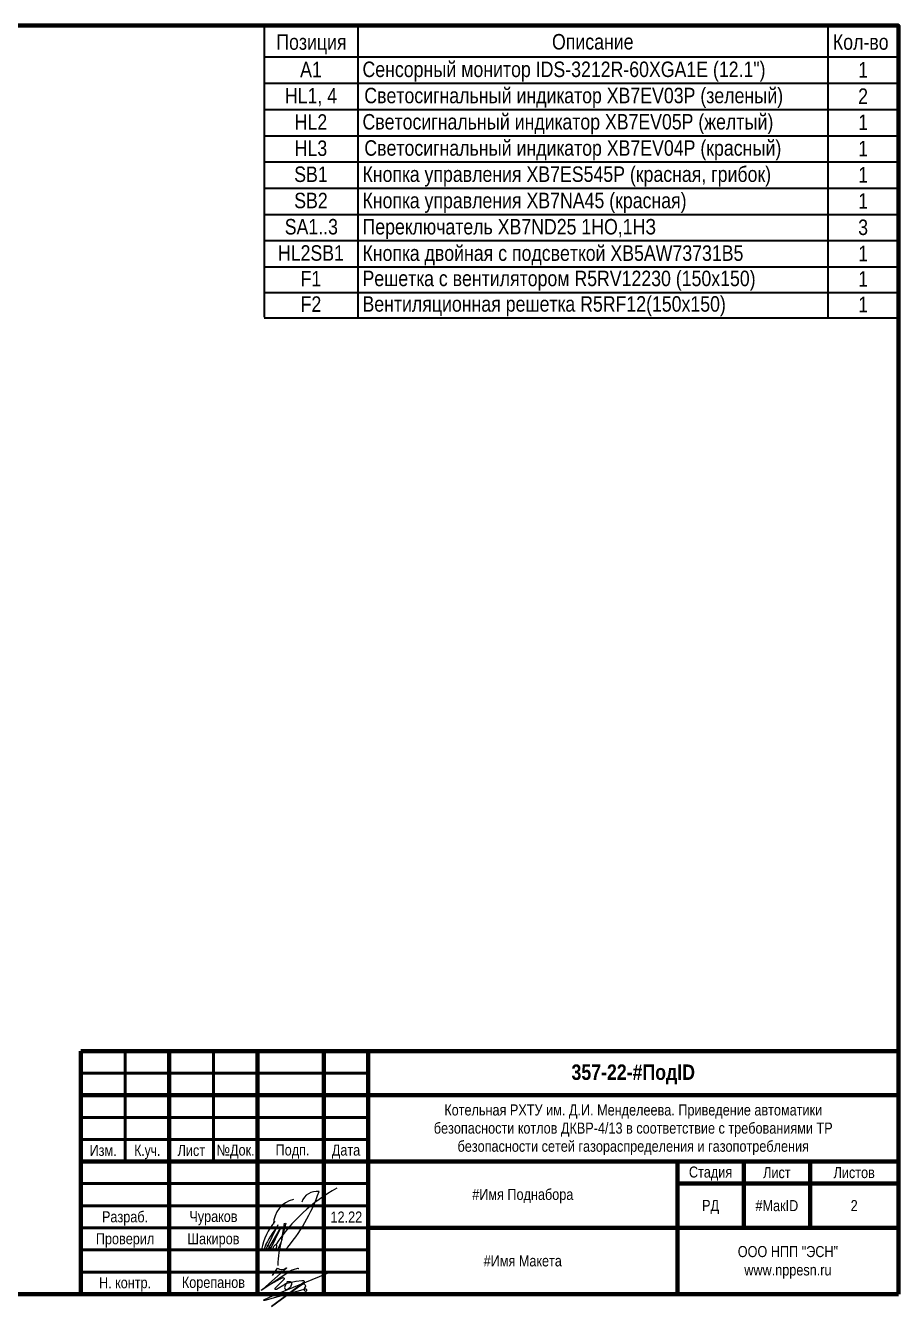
# Model space of a CAD drawing. Header units: millimetres. Extents: x -6000 to 26000, y -6000 to 26000.
# Drawn here: x 217.5 to 415, y -2193.8 to -1904 of the extents above; entities that cross this region are included whole.
import ezdxf

# ---------------------------------------------------------------- set-up
doc = ezdxf.new("R2010")
doc.units = ezdxf.units.MM
doc.header["$MEASUREMENT"] = 0
for name, color, linetype, lineweight in [('0_Ном._пера__1', 7, 'Continuous', 15), ('0_Ном._пера__241', 7, 'Continuous', 50), ('0_Ном._пера__246', 7, 'Continuous', 100), ('2D - Общий_Ном._пера__21', 7, 'Continuous', 30), ('Аннотация - Текст_Ном._пера__1', 7, 'Continuous', 15)]:
    doc.layers.add(name, color=color, linetype=linetype, lineweight=lineweight)
doc.layers.add('0_Ном._пера__9', color=7, linetype='Continuous', lineweight=15, true_color=0x3dad99)
doc.styles.add('СГЕНЕРИР_СТИЛЬ_1', font='ARIALN.TTF')
doc.styles.add('СГЕНЕРИР_СТИЛЬ_4', font='ARIALN.TTF')

msp = doc.modelspace()

# ---------------------------------------------------------------- linework, layer by layer
at = {"layer": '0_Ном._пера__241', "color": 7, "linetype": 'Continuous', "lineweight": 50}
for p, q in [((240, -2136.02), (240, -2161.02)), ((260, -2136.02), (260, -2161.02)), ((230, -2141.02), (295, -2141.02)), ((230, -2151.02), (295, -2151.02)), ((295, -2156.02), (230, -2156.02)), ((295, -2166.02), (230, -2166.02)), ((295, -2171.02), (230, -2171.02)), ((295, -2176.02), (230, -2176.02)), ((295, -2181.02), (230, -2181.02)), ((295, -2186.02), (230, -2186.02))]:
    msp.add_line(p, q, dxfattribs=at)
at = {"layer": '0_Ном._пера__246', "color": 7, "linetype": 'Continuous', "lineweight": 100}
for p, q in [((415, -2136.02), (230, -2136.02)), ((230, -2136.02), (230, -2191.02)), ((250, -2136.02), (250, -2191.02)), ((270, -2136.02), (270, -2191.02)), ((285, -2136.02), (285, -2191.02)), ((295, -2136.02), (295, -2191.02)), ((415, -2146.02), (230, -2146.02)), ((415, -2161.02), (230, -2161.02)), ((365, -2191.02), (365, -2161.02)), ((380, -2161.02), (380, -2176.02)), ((395, -2161.02), (395, -2176.02)), ((415, -2166.02), (365, -2166.02)), ((415, -2176.02), (295, -2176.02))]:
    msp.add_line(p, q, dxfattribs=at)
at = {"layer": '0_Ном._пера__246', "color": 7, "linetype": 'Continuous', "lineweight": 100, "flags": 128}
msp.add_lwpolyline([(415, -2191.02), (415, -1904.02), (20, -1904.02), (20, -2191.02)], close=True, dxfattribs=at)
at = {"layer": '0_Ном._пера__9', "color": 135, "linetype": 'Continuous', "lineweight": 15, "true_color": 0x3dad99}
for p, q in [((274.54, -2175.37), (271.86, -2180.92)), ((275.49, -2178.66), (276.47, -2174.9)), ((275.49, -2178.66), (276.07, -2174.93)), ((272.35, -2181.01), (275.1, -2176.23)), ((275.1, -2176.23), (272.84, -2180.92)), ((273.33, -2181.01), (273.51, -2180.69)), ((274.27, -2180.09), (274.13, -2181.12)), ((274.53, -2181.17), (275.27, -2179.43))]:
    msp.add_line(p, q, dxfattribs=at)
at = {"layer": '0_Ном._пера__9', "color": 135, "linetype": 'Continuous', "lineweight": 15, "true_color": 0x3dad99, "flags": 128}
for points in [[(273.37, -2186.78), (274.48, -2185.15, -0.414214), (274.51, -2185.14), (274.64, -2185.23, 0.267949), (275.98, -2185.34), (276.48, -2185.1, -0.775573), (276.51, -2185.13), (271.17, -2189.87), (270.81, -2190.22), (270.95, -2190.08, 0.030067), (271.39, -2189.71), (276.91, -2186.02, -0.091908), (278.11, -2185.43), (279.12, -2185.16, -0.933541), (279.19, -2185.28)], [(271.87, -2189.4), (275.11, -2187.55, -0.08719), (275.64, -2187.32), (275.75, -2187.29, -0.702393), (275.98, -2187.63), (273.94, -2189.66, 0.136086), (273.9, -2189.77, 0.443716), (274.02, -2189.9), (274.18, -2189.9, 0.161222), (274.25, -2189.88), (276.29, -2188.68, -0.026522), (276.38, -2188.61, -0.768791), (276.46, -2188.69), (276.23, -2189.12, 0.105043), (276.11, -2189.54, 0.43472), (276.54, -2190, 0.16132), (276.66, -2189.96), (277.28, -2189.5, 0.102211), (277.56, -2189.19), (277.58, -2189.14, -0.023478), (277.62, -2189.09, 0.197304), (277.75, -2188.53, 0.161257), (277.69, -2188.42, 0.094433), (277.46, -2188.27), (277.44, -2188.26, 0.083774), (277.2, -2188.2, 0.05387), (276.8, -2188.22, 0.985858), (276.69, -2188.54), (278.65, -2188.1, -0.027151), (278.73, -2188.09), (280.02, -2187.95, -0.046388), (280.15, -2187.94), (280.38, -2187.96, -0.65616), (280.5, -2188.32), (273.14, -2193.79), (279.32, -2189.29), (280.16, -2188.74), (280.27, -2188.72, -0.038414), (280.38, -2188.71), (280.48, -2188.71), (280.5, -2188.72, -0.402341), (280.8, -2189.32, 0.020676), (280.78, -2189.38), (280.55, -2189.76, 0.467701), (280.83, -2190.37, 0.131652), (281.07, -2190.28, 0.726247), (280.97, -2189.91), (280.88, -2189.89, 0.115506), (280.74, -2189.9), (274.6, -2191.62), (271.6, -2192.45), (271.48, -2192.44, -0.747293), (271.44, -2192.29), (273.5, -2191.31), (286.93, -2185.84)]]:
    msp.add_lwpolyline(points, format="xyb", dxfattribs=at)
at = {"layer": '0_Ном._пера__9', "color": 135, "linetype": 'Continuous', "lineweight": 15, "true_color": 0x3dad99}
for centre, radius, start, end in [((306.41, -2200.86), 38.51, 118.6981, 146.8966), ((279.27, -2175.17), 5.66, 101.6434, 180.3746), ((243.78, -2153.52), 42.61, 319.6537, 340.3805), ((283.34, -2171.3), 3.52, 80.6082, 161.7985), ((283.79, -2183.26), 13.12, 138.6736, 169.7126), ((286.05, -2186.26), 15.59, 139.9163, 160.3208), ((296.11, -2184.9), 21.55, 163.167, 179.0964), ((272.19, -2180.71), 0.668, 353.3227, 96.6773), ((273.35, -2180.41), 0.661, 268.7016, 341.1724)]:
    msp.add_arc(centre, radius, start, end, dxfattribs=at)
msp.add_ellipse((273.9, -2180.48), major_axis=(0.248, 0.662), ratio=0.421875, dxfattribs=at)
at = {"layer": '2D - Общий_Ном._пера__21', "color": 7, "linetype": 'Continuous', "lineweight": 30}
for p, q in [((271.49, -1904.02), (271.49, -1969.97)), ((271.49, -1904.02), (415, -1904.02)), ((292.66, -1904.02), (292.66, -1969.97)), ((399.02, -1904.02), (399.02, -1970.05)), ((415, -1904.02), (415, -1970.05)), ((271.49, -1911.12), (415, -1911.12)), ((271.49, -1917.06), (415, -1917.06)), ((271.49, -1923), (415, -1923)), ((271.49, -1928.93), (415, -1928.93)), ((271.49, -1934.87), (415, -1934.87)), ((271.49, -1940.8), (415, -1940.8)), ((271.49, -1946.74), (415, -1946.74)), ((271.49, -1952.67), (415, -1952.67)), ((271.49, -1958.61), (415, -1958.61)), ((271.49, -1964.37), (415, -1964.37)), ((271.49, -1970.14), (415, -1970.14))]:
    msp.add_line(p, q, dxfattribs=at)

# ---------------------------------------------------------------- texts
at = {"layer": '0_Ном._пера__1', "color": 7, "linetype": 'Continuous', "lineweight": 15, "attachment_point": 5}
for s, insert, char_height, style in [('\\A1;{\\pqc;\\fArial Narrow|b1|i0|c204|p34;357-22\\fArial Narrow|b1|i0|c204|p34;-\\fArial Narrow|b1|i0|c204|p34;#ПодID}', (355, -2141.31), 3.5, 'СГЕНЕРИР_СТИЛЬ_4'), ('\\A1;{\\pqc;\\fArial Narrow|b0|i0|c204|p34;Изм.}', (235.04, -2158.51), 2.5, 'СГЕНЕРИР_СТИЛЬ_1'), ('\\A1;{\\W0.950000x;\\pqc;\\fArial Narrow|b0|i0|c204|p34;К.уч.}', (245.04, -2158.86), 2.5, 'СГЕНЕРИР_СТИЛЬ_1'), ('\\A1;{\\pqc;\\fArial Narrow|b0|i0|c204|p34;Лист}', (255, -2158.51), 2.5, 'СГЕНЕРИР_СТИЛЬ_1'), ('\\A1;{\\pqc;\\fArial Narrow|b0|i0|c204|p34;№Док.}', (265, -2158.78), 2.5, 'СГЕНЕРИР_СТИЛЬ_1'), ('\\A1;{\\pqc;\\fArial Narrow|b0|i0|c204|p34; Подп.}', (277.5, -2158.75), 2.5, 'СГЕНЕРИР_СТИЛЬ_1'), ('\\A1;{\\pqc;\\fArial Narrow|b0|i0|c204|p34;Дата}', (290, -2158.78), 2.5, 'СГЕНЕРИР_СТИЛЬ_1'), ('\\A1;{\\pqc;\\fArial Narrow|b0|i0|c204|p34;Стадия}', (372.5, -2163.75), 2.5, 'СГЕНЕРИР_СТИЛЬ_1'), ('\\A1;{\\pqc;\\fArial Narrow|b0|i0|c204|p34;Лист}', (387.5, -2163.53), 2.5, 'СГЕНЕРИР_СТИЛЬ_1'), ('\\A1;{\\pqc;\\fArial Narrow|b0|i0|c204|p34;Листов}', (405, -2163.53), 2.5, 'СГЕНЕРИР_СТИЛЬ_1'), ('\\A1;{\\pqc;\\fArial Narrow|b0|i0|c204|p34;#Имя Поднабора}', (330, -2168.83), 2.5, 'СГЕНЕРИР_СТИЛЬ_1'), ('\\A1;{\\pqc;\\fArial Narrow|b0|i0|c204|p34;РД}', (372.5, -2171.31), 2.5, 'СГЕНЕРИР_СТИЛЬ_1'), ('\\A1;{\\pqc;\\fArial Narrow|b0|i0|c204|p34;#МакID}', (387.5, -2171.01), 2.5, 'СГЕНЕРИР_СТИЛЬ_1'), ('\\A1;{\\pqc;\\fArial Narrow|b0|i0|c204|p34;#Имя Макета}', (330, -2183.51), 2.5, 'СГЕНЕРИР_СТИЛЬ_1')]:
    msp.add_mtext(s, dxfattribs=dict(at, insert=insert, char_height=char_height, style=style))
at = {"layer": '0_Ном._пера__1', "color": 7, "linetype": 'Continuous', "lineweight": 15, "insert": (355, -2153.83), "char_height": 2.5, "width": 102.1134, "attachment_point": 5, "line_spacing_factor": 0.984993, "style": 'СГЕНЕРИР_СТИЛЬ_1'}
msp.add_mtext('\\A1;{\\pqc;\\fArial Narrow|b0|i0|c204|p34;Котельная РХТУ им. Д.И. Менделеева. Приведение автоматики безопасности котлов ДКВР-4/13 в соответствие с требованиями ТР безопасности сетей газораспределения и газопотребления}', dxfattribs=at)
at = {"layer": '0_Ном._пера__1', "color": 7, "linetype": 'Continuous', "lineweight": 15, "insert": (390, -2183.84), "char_height": 2.5, "attachment_point": 5, "line_spacing_factor": 0.996855, "style": 'СГЕНЕРИР_СТИЛЬ_1'}
msp.add_mtext('\\A1;{\\pqc;\\fArial Narrow|b0|i0|c204|p34;ООО НПП "ЭСН"\\P\\pqc;\\fArial Narrow|b0|i0|c204|p34;www.nppesn.ru}', dxfattribs=at)
at = {"layer": 'Аннотация - Текст_Ном._пера__1', "color": 7, "linetype": 'Continuous', "lineweight": 15, "style": 'СГЕНЕРИР_СТИЛЬ_1'}
for s, insert, char_height, attachment_point in [('\\A1;{\\pqc;\\fArial Narrow|b0|i0|c204|p34;Позиция}', (282.18, -1905.99), 3.5, 2), ('\\A1;{\\pqc;\\fArial Narrow|b0|i0|c204|p34;Описание}', (345.84, -1905.92), 3.5, 2), ('\\A1;{\\pqc;\\fArial Narrow|b0|i0|c204|p34;Кол\\fArial Narrow|b0|i0|c204|p34;-во}', (406.48, -1905.98), 3.5, 2), ('\\A1;{\\pqc;\\fArial Narrow|b0|i0|c204|p34;A1}', (282.07, -1912.2), 3.5, 2), ('\\A1;{\\pql;\\fArial Narrow|b0|i0|c204|p34;Сенсорный монитор IDS-3212R-60XGA1E (12.1")}', (293.73, -1912.16), 3.5, 1), ('\\A1;{\\pqc;\\fArial Narrow|b0|i0|c204|p34;1}', (407.01, -1912.29), 3.5, 2), ('\\A1;{\\pqc;\\fArial Narrow|b0|i0|c204|p34;HL1,\\fArial Narrow|b0|i0|c204|p34; \\fArial Narrow|b0|i0|c204|p34;4}', (282.07, -1918.14), 3.5, 2), ('\\A1;{\\pqc;\\fArial Narrow|b0|i0|c204|p34;Светосигнальный индикатор XB7EV03P (зеленый)}', (341.53, -1918.09), 3.5, 2), ('\\A1;{\\pqc;\\fArial Narrow|b0|i0|c204|p34;2}', (407.01, -1918.23), 3.5, 2), ('\\A1;{\\pqc;\\fArial Narrow|b0|i0|c204|p34;HL2}', (282.07, -1924.08), 3.5, 2), ('\\A1;{\\pql;\\fArial Narrow|b0|i0|c204|p34;Светосигнальный индикатор \\fArial Narrow|b0|i0|c204|p34;\\H0.998213x;XB7EV05P \\fArial Narrow|b0|i0|c204|p34;\\H1.001790x;(желтый)}', (293.73, -1924.03), 3.5, 1), ('\\A1;{\\pqc;\\fArial Narrow|b0|i0|c204|p34;1}', (407.01, -1924.17), 3.5, 2), ('\\A1;{\\pqc;\\fArial Narrow|b0|i0|c204|p34;Светосигнальный индикатор XB7EV04P (красный)}', (341.33, -1929.96), 3.5, 2), ('\\A1;{\\pqc;\\fArial Narrow|b0|i0|c204|p34;HL3}', (282.07, -1930.01), 3.5, 2), ('\\A1;{\\pqc;\\fArial Narrow|b0|i0|c204|p34;1}', (407.01, -1930.1), 3.5, 2), ('\\A1;{\\pqc;\\fArial Narrow|b0|i0|c204|p34;SB1}', (282.07, -1935.9), 3.5, 2), ('\\A1;{\\pql;\\fArial Narrow|b0|i0|c204|p34;Кнопка управления XB7ES545P (красная, грибок)}', (293.73, -1935.88), 3.5, 1), ('\\A1;{\\pqc;\\fArial Narrow|b0|i0|c204|p34;1}', (407.01, -1936.03), 3.5, 2), ('\\A1;{\\pqc;\\fArial Narrow|b0|i0|c204|p34;SB2}', (282.07, -1941.84), 3.5, 2), ('\\A1;{\\pql;\\fArial Narrow|b0|i0|c204|p34;Кнопка управления XB7NA45 (красная)}', (293.73, -1941.84), 3.5, 1), ('\\A1;{\\pqc;\\fArial Narrow|b0|i0|c204|p34;1}', (407.01, -1941.97), 3.5, 2), ('\\A1;{\\pqc;\\fArial Narrow|b0|i0|c204|p34;SA1..3}', (282.16, -1947.77), 3.5, 2), ('\\A1;{\\pql;\\fArial Narrow|b0|i0|c204|p34;Переключатель XB7ND25 1НО,1НЗ}', (293.73, -1947.77), 3.5, 1), ('\\A1;{\\pqc;\\fArial Narrow|b0|i0|c204|p34;3}', (407.01, -1947.9), 3.5, 2), ('\\A1;{\\pqc;\\fArial Narrow|b0|i0|c204|p34;HL2SB1}', (282.07, -1953.71), 3.5, 2), ('\\A1;{\\pql;\\fArial Narrow|b0|i0|c204|p34;Кнопка двойная с подсветкой XB5AW73731B5}', (293.73, -1953.75), 3.5, 1), ('\\A1;{\\pqc;\\fArial Narrow|b0|i0|c204|p34;1}', (407.01, -1953.84), 3.5, 2), ('\\A1;{\\pqc;\\fArial Narrow|b0|i0|c204|p34;F1}', (282.07, -1959.52), 3.5, 2), ('\\A1;{\\pql;\\fArial Narrow|b0|i0|c204|p34;Решетка с вентилятором R5RV12230 (150х150)}', (293.73, -1959.47), 3.5, 1), ('\\A1;{\\pqc;\\fArial Narrow|b0|i0|c204|p34;1}', (407.01, -1959.6), 3.5, 2), ('\\A1;{\\pqc;\\fArial Narrow|b0|i0|c204|p34;F\\fArial Narrow|b0|i0|c204|p34;2}', (282.07, -1965.28), 3.5, 2), ('\\A1;{\\pql;\\fArial Narrow|b0|i0|c204|p34;Вентиляционная р\\fArial Narrow|b0|i0|c204|p34;ешетка R5RF12(150х150)}', (293.73, -1965.24), 3.5, 1), ('\\A1;{\\pqc;\\fArial Narrow|b0|i0|c204|p34;1}', (407.01, -1965.37), 3.5, 2), ('\\A1;{\\pqc;\\fArial Narrow|b0|i0|c204|p34;2}', (405, -2169.74), 2.5, 2), ('\\A1;{\\pqc;\\fArial Narrow|b0|i0|c204|p34;Разраб.}', (240, -2172.27), 2.5, 2), ('\\A1;{\\pqc;\\fArial Narrow|b0|i0|c204|p34;Чураков}', (260, -2172.19), 2.5, 2), ('\\A1;{\\pqc;\\fArial Narrow|b0|i0|c204|p34;12.22}', (290.08, -2172.33), 2.5, 2), ('\\A1;{\\pqc;\\fArial Narrow|b0|i0|c204|p34;Проверил}', (240, -2177.23), 2.5, 2), ('\\A1;{\\pqc;\\fArial Narrow|b0|i0|c204|p34;Шакиров}', (260, -2177.23), 2.5, 2), ('\\A1;{\\pqc;\\fArial Narrow|b0|i0|c204|p34;Н. контр.}', (240, -2187.18), 2.5, 2), ('\\A1;{\\pqc;\\fArial Narrow|b0|i0|c204|p34;Корепанов}', (260, -2187.1), 2.5, 2)]:
    msp.add_mtext(s, dxfattribs=dict(at, insert=insert, char_height=char_height, attachment_point=attachment_point))

doc.saveas('drawing.dxf')
